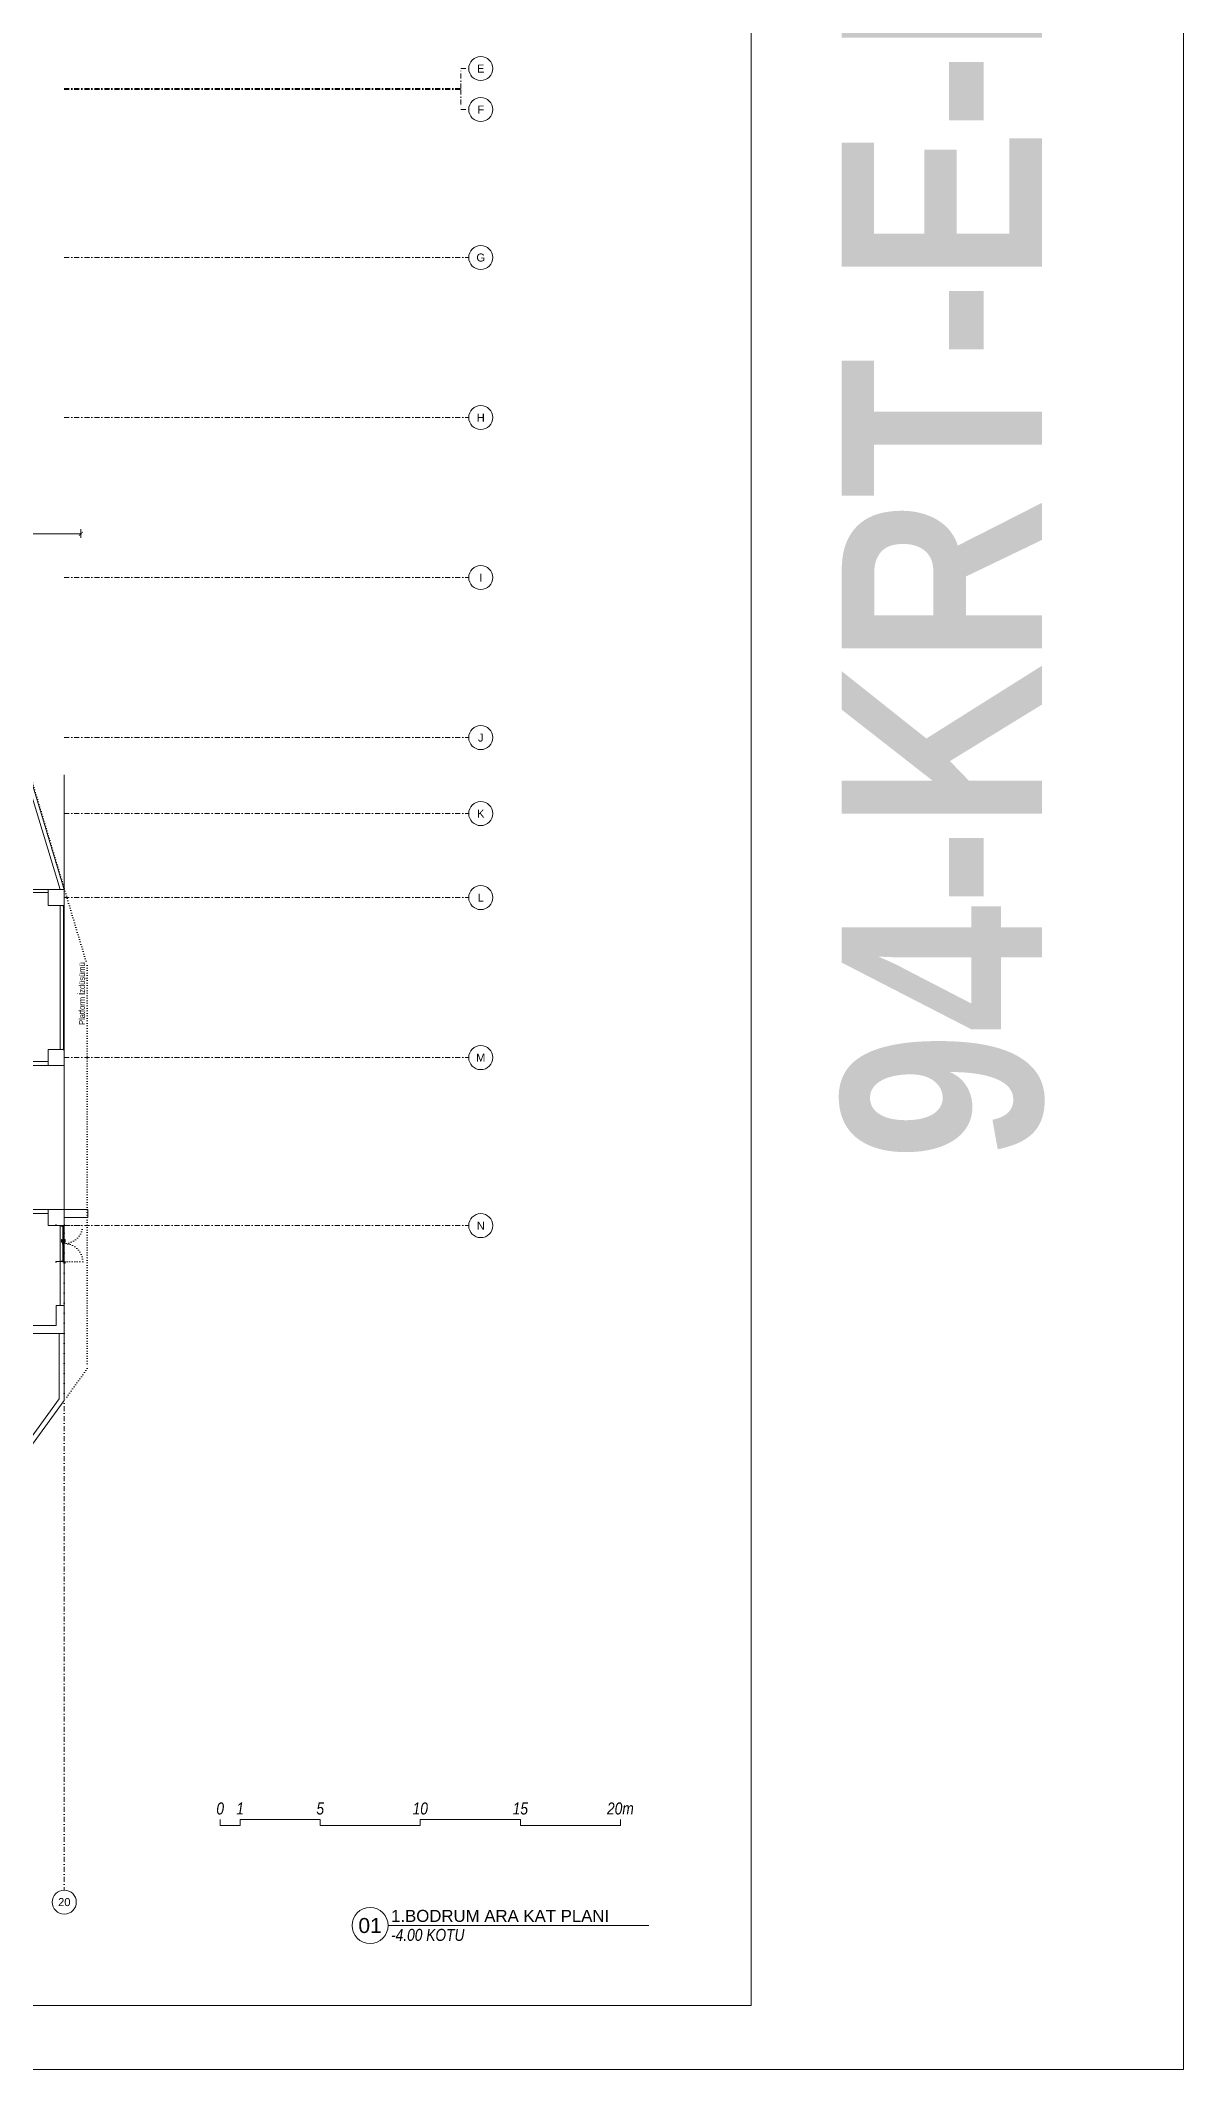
# Model space of a CAD drawing. Header units: metres. Extents: x -13545 to 152404, y -11890 to 28436.
# Drawn here: x 96449 to 102159, y -4219 to 5925 of the extents above; entities that cross this region are included whole.
import ezdxf
from ezdxf.enums import TextEntityAlignment as Align

# ---------------------------------------------------------------- set-up
doc = ezdxf.new("R2010")
doc.units = ezdxf.units.M
doc.header["$LTSCALE"] = 100
doc.header["$MEASUREMENT"] = 0
for name, pattern in [('DASHDOT2', [0.5, 0.25, -0.125, 0, -0.125]), ('DOT2', [0.125, 0, -0.125]), ('HIDDEN', [0.375, 0.25, -0.125])]:
    doc.linetypes.add(name, pattern=pattern)
doc.layers.get('0').update_dxf_attribs({"color": 9, "lineweight": 9})
for name, color, linetype, lineweight in [('00', 9, 'Continuous', 9), ('01', 9, 'Continuous', 9), ('03', 18, 'Continuous', 9), ('06B', 9, 'Continuous', 9), ('06C', 9, 'Continuous', 9), ('06D', 9, 'Continuous', 9), ('10', 9, 'Continuous', 9), ('15', 9, 'Continuous', 9), ('20', 9, 'DOT2', 9), ('21', 9, 'Continuous', 9), ('24', 9, 'DASHDOT2', 9), ('25', 8, 'Continuous', 9), ('40A', 9, 'Continuous', 9)]:
    doc.layers.add(name, color=color, linetype=linetype, lineweight=lineweight)
doc.styles.add('Arial', font='arial.ttf', dxfattribs={"height": 2.5})
doc.styles.add('MuuM_TEXT-BOLD', font='ARIALNB.TTF')
doc.styles.add('MuuM_TEXT-ITALIC', font='ARIALNI.TTF')
doc.styles.add('MuuM_TEXT-STANDART', font='ARIALN.TTF')
doc.dimstyles.new('MuuM_DIM200', dxfattribs={"dimscale": 20, "dimtxt": 2, "dimasz": 1, "dimexe": 1, "dimexo": 1, "dimgap": 1, "dimtad": 1, "dimdec": 1, "dimrnd": 0.5, "dimdsep": 46, "dimtxsty": 'MuuM_TEXT-STANDART', "dimblk": 'ARCHTICK', "dimcen": 0, "dimdle": 0.15, "dimclrd": 256, "dimclre": 256, "dimclrt": 256, "dimadec": 0, "dimazin": 0, "dimtfac": 5, "dimtdec": 1, "dimtix": 1, "dimtmove": 2, "dimatfit": 3, "dimldrblk": 'DOT', "dimfxl": 3, "dimfxlon": 1, "dimtolj": 1, "dimlwd": -1, "dimlwe": -1, "dimarcsym": 0})

# ---------------------------------------------------------------- blocks, each defined once
blk = doc.blocks.new('0_drawinglabel')
blk.add_lwpolyline([(3, 0), (46.46, 0)])
blk.add_circle((0, 0), 3)
at = {"style": 'Arial'}
blk.add_attdef('CIZIMNO', text='', height=2.5, dxfattribs=at).set_placement((0, 0), align=Align.MIDDLE)
blk.add_attdef('CIZIMADI', text='', height=2, dxfattribs=at).set_placement((3.5, 0), align=Align.BOTTOM_LEFT)
blk.add_attdef('OLCEK', text='', height=2, dxfattribs=at).set_placement((46.46, 0), align=Align.BOTTOM_RIGHT)
at = {"style": 'MuuM_TEXT-ITALIC'}
blk.add_attdef('DRAWINGNAME', text='', height=2, dxfattribs=at).set_placement((3.5, -0.59), align=Align.TOP_LEFT)
blk.add_attdef('SCALE', text='', height=2, dxfattribs=at).set_placement((46.46, -0.59), align=Align.TOP_RIGHT)
blk = doc.blocks.new('0_aks')
at = {"linetype": 'Continuous'}
blk.add_circle((0, 0), 3, dxfattribs=at)
at = {"style": 'Arial'}
blk.add_attdef('AKS', text='', height=2, dxfattribs=at).set_placement((0, 0), align=Align.MIDDLE_CENTER)
blk = doc.blocks.new('p-akslar_yeni')
at = {"layer": '24'}
for points in [[(20821, -2890), (20821, -2790), (20861, -2790)], [(18840, -2890), (20821, -2890)], [(18840, -2895), (20821, -2895)], [(20821, -2895), (20821, -2995), (20861, -2995)], [(18840, -3735), (20861, -3735)], [(18840, -4535), (20861, -4535)], [(18840, -5335), (20861, -5335)], [(18840, -6135), (20861, -6135)], [(18840, -6515), (20861, -6515)], [(18840, -6935), (20861, -6935)], [(18840, -7735), (20861, -7735)], [(18840, -8575), (20861, -8575)], [(18840, -8575), (18840, -11897)]]:
    blk.add_lwpolyline(points, dxfattribs=at)
at = {"layer": '21', "xscale": 20, "yscale": 20, "zscale": 20}
for p, values in [((20921, -2790), {'AKS': 'E'}), ((20921, -2995), {'AKS': 'F'}), ((20921, -3735), {'AKS': 'G'}), ((20921, -4535), {'AKS': 'H'}), ((20921, -5335), {'AKS': 'I'}), ((20921, -6135), {'AKS': 'J'}), ((20921, -6515), {'AKS': 'K'}), ((20921, -6935), {'AKS': 'L'}), ((20921, -7735), {'AKS': 'M'}), ((20921, -8575), {'AKS': 'N'}), ((18840, -11957), {'AKS': '20'})]:
    blk.add_blockref('0_aks', p, dxfattribs=at).add_auto_attribs(values)
blk = doc.blocks.new('p-kolon_80x80')
blk.add_lwpolyline([(-40, -40), (40, -40), (40, 40), (-40, 40)], close=True)
blk = doc.blocks.new('1.Bod.Ara.Sitatik Elk')
at = {"layer": '01'}
for p, q in [((12400, -9496), (12400, -9170)), ((12400, -9170), (12425, -9170)), ((12425, -9170), (12425, -9504)), ((11884, -10205), (12400, -9496)), ((12425, -9504), (11897, -10230))]:
    blk.add_line(p, q, dxfattribs=at)
for p in [(12385, -6990), (12385, -7790), (12385, -8590)]:
    blk.add_blockref('p-kolon_80x80', p, dxfattribs=at)
blk = doc.blocks.new('prf-10x10')
blk.add_lwpolyline([(-5, -5), (5, -5), (5, 5), (-5, 5)], close=True)
at = {"color": 255}
blk.add_solid([(-5, -5), (5, -5), (-5, 5), (5, 5)], dxfattribs=at)
at = {"layer": '10'}
blk.add_point((0, 0), dxfattribs=at)
blk = doc.blocks.new('*U339')
at = {"layer": '06D'}
blk.add_lwpolyline([(-2, 720), (2, 720), (2, 0), (-2, 0)], close=True, dxfattribs=at)
at = {"layer": '15'}
blk.add_lwpolyline([(0, 715), (0, 5)], dxfattribs=at)
at = {"layer": '10', "xscale": 0.5, "yscale": 0.5, "rotation": 90}
for p in [(0, 718), (0, 2)]:
    blk.add_blockref('prf-10x10', p, dxfattribs=at)
blk = doc.blocks.new('_ArchTick')
at = {"color": 0, "linetype": 'ByBlock', "const_width": 0.15}
blk.add_lwpolyline([(-0.5, -0.5), (0.5, 0.5)], dxfattribs=at)
blk = doc.blocks.new('*D432')
at = {"layer": '25', "transparency": 16777216}
for p, q in [((11765, -5171), (12511, -5171)), ((11768, -5172), (11768, -5151)), ((12508, -5148), (12508, -5191))]:
    blk.add_line(p, q, dxfattribs=at)
at = {"layer": '25', "transparency": 16777216, "xscale": 20, "yscale": 20, "zscale": 20, "rotation": 180}
blk.add_blockref('_ArchTick', (11768, -5171), dxfattribs=at)
at = {"layer": '25', "transparency": 16777216, "xscale": 20, "yscale": 20, "zscale": 20}
blk.add_blockref('_ArchTick', (12508, -5171), dxfattribs=at)
at = {"layer": '25', "transparency": 16777216, "insert": (12138, -5130), "char_height": 40, "attachment_point": 5, "style": 'MuuM_TEXT-STANDART'}
blk.add_mtext('\\A1;740', dxfattribs=at)
blk = doc.blocks.new('_Dot')
at = {"color": 0, "linetype": 'ByBlock', "lineweight": -2}
blk.add_line((-0.5, 0), (-1, 0), dxfattribs=at)
at = {"color": 0, "linetype": 'ByBlock', "const_width": 0.5}
blk.add_lwpolyline([(-0.25, 0, 1), (0.25, 0, 1)], format="xyb", close=True, dxfattribs=at)
blk = doc.blocks.new('prf-scr2')
at = {"linetype": 'DOT2', "ltscale": 10}
blk.add_line((0, 0), (0, -1), dxfattribs=at)
for p, q in [((0, 0), (0, 0)), ((0, 0), (0, 0)), ((0, 0), (0, -1)), ((0, 0), (0, 0)), ((0, 0), (0, 0)), ((0, 0), (0, 0)), ((0, 0), (0, 0)), ((0, 0), (0, 0)), ((0, 0), (0, 0)), ((0, 0), (0, 0)), ((0, -1), (0, -1)), ((0, -1), (0, -1)), ((0, -1), (0, -1)), ((0, -1), (0, -1)), ((0, -1), (0, -1)), ((0, -1), (0, -1)), ((0, -1), (0, -1)), ((0, -1), (0, -1))]:
    blk.add_line(p, q)
blk.add_lwpolyline([(0, 0), (0, 0), (0, 0), (0, 0), (0, 0), (0, 0), (0, 0)], close=True)
for points in [[(0, 0), (0, 0), (0, 0), (0, 0), (0, 0), (0, 0), (0, 0), (0, 0), (0, 0), (0, 0), (0, 0), (0, 0), (0, 0), (0, 0), (0, 0), (0, 0), (0, 0), (0, -1), (0, -1), (0, -1), (0, -1), (0, -1), (0, -1), (0, -1), (0, -1), (0, -1), (0, -1), (0, -1), (0, -1), (0, -1), (0, -1), (0, -1), (0, -1), (0, -1), (0, -1), (0, -1), (0, -1), (0, -1), (0, -1), (0, -1), (0, -1), (0, -1), (0, -1), (0, -1), (0, -1), (0, -1), (0, -1), (0, -1), (0, -1), (0, -1), (0, -1), (0, -1), (0, -1), (0, 0), (0, 0), (0, 0), (0, 0), (0, 0), (0, 0), (0, 0), (0, 0), (0, 0), (0, 0), (0, 0), (0, 0), (0, 0), (0, 0), (0, 0), (0, 0), (0, 0), (0, 0)], [(0, 0), (0, 0)]]:
    blk.add_lwpolyline(points)
blk = doc.blocks.new('gr-p-barel kilitli kapı kolu')
at = {"flags": 128}
for points in [[(-0.9, 0.8), (-0.9, 4.9), (-11.7, 4.9), (-11.7, 6.7), (0.9, 6.7), (0.9, 0.8)], [(-0.8, 5), (0.8, 6.6)]]:
    blk.add_lwpolyline(points, dxfattribs=at)
blk.add_lwpolyline([(-2.75, 0), (-2.75, 0.7), (2.75, 0.7), (2.75, 0)])
blk.add_lwpolyline([(-1.3, 0.7), (1.3, 0.7), (1.3, 0.8), (-1.3, 0.8)], close=True)
blk = doc.blocks.new('K2_SAC')
at = {"layer": '06C'}
blk.add_lwpolyline([(-72, 60, 1), (-72, 60), (-70, 59), (-70, 60), (-72, 60)], format="xyb", dxfattribs=at)
blk.add_arc((-72, 60), 0.5, 34.0049, 287.7447, dxfattribs=at)
at = {"layer": '10'}
for points in [[(-174, 60, 0.414214), (-174, 60), (-170, 59, 0.414214), (-170, 59), (-160, 88), (-160, 88), (-170, 59, -0.414214), (-170, 59), (-174, 60, -0.414214), (-175, 60), (-174, 61, -0.414214), (-174, 61), (-173, 61), (-173, 61), (-174, 61, 0.414214), (-174, 61)], [(-161, 84, 0.414214), (-161, 84), (-160, 83, 0.414214), (-159, 84), (-157, 90, 0.414214), (-158, 90, 0.414214), (-158, 90), (-158, 89), (-159, 89), (-156, 98, 0.414214), (-156, 98), (-161, 100, 0.414214), (-161, 99), (-161, 99, 0.414214), (-161, 98), (-160, 98), (-160, 98), (-161, 98, -0.414214), (-161, 98), (-161, 99, -0.414214), (-161, 99), (-156, 98, -0.414214), (-156, 98), (-159, 89), (-158, 89), (-158, 90, -0.414214), (-158, 90, -0.414214), (-158, 90), (-160, 84, -0.414214), (-160, 84), (-161, 84, -0.414214), (-161, 84), (-160, 85), (-161, 85)], [(-156, 99), (-155, 98), (-156, 95), (-156, 95), (-155, 98), (-156, 99, 14.796002)], [(4, -3, -0.414214), (4, -3), (0, -1, -0.414214), (0, -1), (10, 29), (10, 29), (-1, -1, 0.414214), (0, -1), (4, -3, 0.414214), (4, -3), (4, -2, 0.414214), (4, -2), (3, -1), (3, -1), (4, -2, -0.414214), (4, -2)], [(9, 25, -0.414214), (8, 25), (7, 25, -0.414214), (7, 26), (9, 32, -0.414214), (10, 32, -0.414214), (10, 32), (10, 31), (11, 30), (13, 39, -0.414214), (14, 39), (18, 38, -0.414214), (18, 37), (18, 36, -0.414214), (18, 36), (16, 37), (17, 37), (18, 36, 0.414214), (18, 36), (18, 37, 0.414214), (18, 37), (14, 39, 0.414214), (14, 39), (11, 30), (9, 31), (10, 32, 0.414214), (10, 32, 0.414214), (9, 32), (7, 26, 0.414214), (7, 26), (8, 25, 0.414214), (9, 25), (9, 26), (9, 26)], [(14, 39), (13, 39), (12, 37), (12, 37), (13, 40), (14, 40, -14.796002)]]:
    blk.add_lwpolyline(points, format="xyb", close=True, dxfattribs=at)
for points in [[(-74, 65), (-74, 63), (-74, 63), (-74, 62), (-157, 91), (-157, 92), (-157, 91), (-156, 93), (-156, 93), (-157, 92), (-157, 92), (-158, 90), (-74, 61), (-74, 63), (-74, 63), (-73, 65)], [(-74, 63), (-74, 65), (-73, 65), (-73, 66), (-156, 95), (-157, 94), (-156, 93), (-157, 91), (-156, 91), (-156, 93), (-156, 94), (-156, 95), (-73, 66), (-73, 65), (-74, 65), (-75, 63), (-74, 63)], [(-72, 64), (-73, 62), (-73, 62), (-73, 61), (10, 33), (10, 34), (10, 34), (11, 36), (11, 35), (10, 34), (11, 34), (10, 32), (-74, 61), (-73, 63), (-73, 63), (-72, 64)], [(-73, 62), (-72, 64), (-73, 64), (-72, 66), (12, 37), (11, 35), (11, 36), (10, 34), (10, 34), (10, 36), (11, 36), (11, 37), (-72, 66), (-72, 65), (-72, 64), (-73, 62), (-73, 62)]]:
    blk.add_lwpolyline(points, dxfattribs=at)
for points in [[(-157, 91), (-153, 89), (-152, 93), (-155, 94)], [(-156, 91), (-153, 90), (-152, 93), (-155, 94)], [(-75, 62), (-81, 64), (-79, 68), (-74, 66)], [(-75, 63), (-80, 64), (-79, 68), (-74, 66)], [(-75, 61), (-73, 60), (-73, 61), (-76, 62), (-76, 62), (-76, 61)], [(-71, 66), (-73, 67), (-73, 67), (-71, 66), (-71, 66), (-71, 66)], [(-73, 61), (-67, 59), (-66, 63), (-72, 65)], [(-72, 62), (-67, 60), (-66, 63), (-71, 65)], [(9, 33), (4, 35), (5, 39), (11, 37)], [(9, 33), (4, 35), (5, 38), (10, 37)]]:
    blk.add_lwpolyline(points, close=True, dxfattribs=at)
for centre in [(-157, 99), (15, 40)]:
    blk.add_circle(centre, 0.55, dxfattribs=at)
at = {"layer": '20'}
for p, q in [((-157, 99), (-127, 185)), ((15, 40), (45, 125))]:
    blk.add_line(p, q, dxfattribs=at)
at = {"layer": '20', "linetype": 'HIDDEN'}
for points in [[(-157, 99), (-157, 97), (-158, 97), (-158, 99)], [(-157, 98), (-157, 97), (-158, 97), (-158, 98)], [(14, 39), (13, 38), (15, 37), (15, 38)], [(14, 39), (14, 38), (15, 37), (15, 39)]]:
    blk.add_lwpolyline(points, dxfattribs=at)
at = {"layer": '20'}
for centre, start, end in [((-157, 99), 338.4691, 70.8748), ((15, 40), 70.8748, 163.2805)]:
    blk.add_arc(centre, 90.5, start, end, dxfattribs=at)
at = {"layer": '06B', "xscale": -1, "rotation": 160.8747897857572}
blk.add_blockref('gr-p-barel kilitli kapı kolu', (-82, 64), dxfattribs=at)
at = {"layer": '06B', "rotation": 340.8747897857572}
blk.add_blockref('gr-p-barel kilitli kapı kolu', (-80, 69), dxfattribs=at)
at = {"layer": '10', "rotation": 70.87478978575723}
for p in [(-157, 93), (-73, 64)]:
    blk.add_blockref('prf-scr2', p, dxfattribs=at)
at = {"layer": '10', "xscale": -1, "rotation": 250.8747897857573}
for p in [(-74, 64), (11, 35)]:
    blk.add_blockref('prf-scr2', p, dxfattribs=at)
blk = doc.blocks.new('0_graphicscale')
blk.add_lwpolyline([(0, 3), (0, 0), (10, 0), (10, 3), (50, 3), (50, 0), (100, 0), (100, 3), (150, 3), (150, 0), (200, 0), (200, 3)])
at = {"style": 'MuuM_TEXT-ITALIC'}
for s, p in [('0', (0, 8.5)), ('1', (10, 8.5)), ('5', (50, 8.5)), ('10', (100, 8.5)), ('15', (150, 8.5)), ('20m', (200, 8.5))]:
    blk.add_text(s, height=6, dxfattribs=at).set_placement(p, align=Align.MIDDLE_CENTER)
blk = doc.blocks.new('1.Bod.Ara.Mimari Elk')
at = {"layer": '00'}
blk.add_lwpolyline([(12187.61, -6166.71), (12425, -6950), (12404.1, -6950), (12174.07, -6190.97, 0.339008)], format="xyb", close=True, dxfattribs=at)
for points in [[(12345, -6965), (12020, -6965), (12020, -6950), (12345, -6950)], [(12345, -8550), (12020, -8550), (12020, -8570), (12345, -8570)], [(12425, -9030), (12425, -8810), (12405, -8810), (12405, -9030)]]:
    blk.add_lwpolyline(points, close=True, dxfattribs=at)
for points in [[(12425, -7750), (12425, -7030), (12405, -7030), (12405, -7265)], [(12405, -7280), (12405, -7750), (12425, -7750)], [(12020, -7830), (12345, -7830), (12345, -7810), (12020, -7810), (12020, -7830)]]:
    blk.add_lwpolyline(points, dxfattribs=at)
at = {"layer": '01'}
blk.add_lwpolyline([(11262.5, -9130), (12385, -9130), (12385, -9030), (12425, -9030), (12425, -9170), (11262.5, -9170)], close=True, dxfattribs=at)
at = {"layer": '06D'}
for points in [[(12425, -9170), (12425, -6376.29)], [(12405, -7750), (12405, -7030)], [(12405, -9030), (12405, -8630)]]:
    blk.add_lwpolyline(points, dxfattribs=at)
blk.add_lwpolyline([(12542.36, -8550), (12425, -8550), (12425, -8590), (12542.36, -8590)], close=True, dxfattribs=at)
at = {"layer": '20'}
blk.add_lwpolyline([(11136.56, -4590), (11320, -4700), (11759.99, -5092.75, -0.21716888), (11767.85, -5110), (11767.85, -5390), (12185.66, -6150), (12540, -7329.46), (12540, -9344.49), (12425, -9504.28)], format="xyb", dxfattribs=at)
at = {"rotation": 359.9999938322261}
blk.add_blockref('*U339', (12422.5, -7750), dxfattribs=at)
at = {"layer": '10', "rotation": 289.1252102133994}
blk.add_blockref('K2_SAC', (12383.82, -8809.82), dxfattribs=at)
at = {"layer": '21', "style": 'MuuM_TEXT-STANDART'}
blk.add_text('Platform İzdüşümü', height=30, rotation=90, dxfattribs=at).set_placement((12528.15, -7626.57))
at = {"layer": '25'}
dim = blk.add_linear_dim(base=(12507.74, -5170.92), p1=(11767.85, -5192.02), p2=(12507.74, -5128.38), dimstyle='MuuM_DIM200', dxfattribs=at)
dim.commit()
dim.dimension.update_dxf_attribs({"geometry": '*D432', "text_midpoint": (12137.79, -5130.5)})

msp = doc.modelspace()

# ---------------------------------------------------------------- linework, layer by layer
at = {"layer": '40A'}
for points in [[(102159, -4219), (74159, -4219), (74159, 12601), (102159, 12601)], [(74479, 12281), (100000, 12281), (100000, -3899), (74479, -3899)]]:
    msp.add_lwpolyline(points, close=True, dxfattribs=at)

# ---------------------------------------------------------------- block references
for name in ['1.Bod.Ara.Mimari Elk', '1.Bod.Ara.Sitatik Elk']:
    msp.add_blockref(name, (84142, 8630))
at = {"layer": '03', "xscale": 10, "yscale": 10, "zscale": 10}
msp.add_blockref('0_graphicscale', (97346, -2999), dxfattribs=at)
at = {"layer": '21'}
ref = msp.add_blockref('0_drawinglabel', (98095, -3499), dxfattribs=dict(at, xscale=30, yscale=30, zscale=30))
ref.add_attrib('CIZIMNO', '01', dxfattribs={"layer": '0', "height": 75, "style": 'Arial'}).set_placement((98095, -3499), align=Align.MIDDLE)
ref.add_attrib('CIZIMADI', '1.BODRUM ARA KAT PLANI', dxfattribs={"layer": '0', "height": 60, "style": 'Arial'}).set_placement((98200, -3499), align=Align.BOTTOM_LEFT)
ref.add_attrib('DRAWINGNAME', '-4.00 KOTU', dxfattribs={"layer": '0', "height": 60, "style": 'MuuM_TEXT-ITALIC'}).set_placement((98200, -3516), align=Align.TOP_LEFT)
at = {"layer": '24'}
msp.add_blockref('p-akslar_yeni', (77727, 8575), dxfattribs=at)

# ---------------------------------------------------------------- texts
at = {"layer": '40A', "style": 'MuuM_TEXT-BOLD'}
msp.add_text('94-KRT-E-E-903', height=1000, rotation=90, dxfattribs=at).set_placement((101452, 328))

doc.saveas('drawing.dxf')
